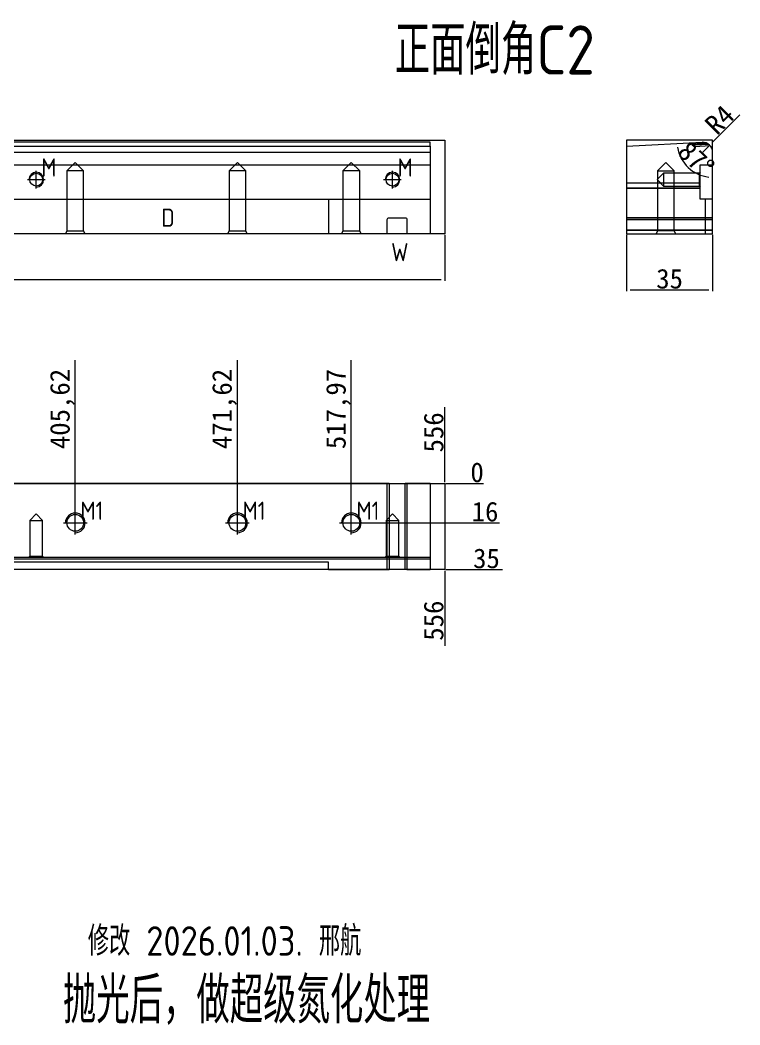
# Model space of a CAD drawing. Header units: millimetres. Extents: x 18370 to 19076, y 60512 to 60971.
# Drawn here: x 18783 to 19076, y 60562.2 to 60970.9 of the extents above; entities that cross this region are included whole.
import ezdxf
from ezdxf.enums import TextEntityAlignment as Align

# ---------------------------------------------------------------- set-up
doc = ezdxf.new("R2010")
doc.units = ezdxf.units.MM
for name, pattern in [('CENTER', [0]), ('DASHDOT', [0]), ('DASHED', [0])]:
    doc.linetypes.add(name, pattern=pattern)
doc.layers.add('DIE_P', color=7, linetype='Continuous', true_color=0xffffff)
doc.layers.add('U1', color=7, linetype='Continuous', true_color=0xffffff)
doc.layers.add('dim', color=4, linetype='Continuous')
doc.layers.add('PUNCH', color=2, linetype='Continuous')
doc.styles.add('_PUG_ERP', font='txt')
doc.styles.add('gbenor', font='gbenor.shx', dxfattribs={"bigfont": 'gbcbig'})
doc.styles.add('gbenor_', font='gbenor.shx', dxfattribs={"bigfont": 'gbcbig'})
doc.dimstyles.new('_PUG_ERP', dxfattribs={"dimtxt": 8, "dimasz": 1.5, "dimexe": 0.5, "dimexo": 0.5, "dimgap": 0.5, "dimtad": 1, "dimtxsty": '_PUG_ERP', "dimblk": 'CLOSEDBLANK', "dimcen": 0, "dimclrd": 4, "dimclre": 4, "dimclrt": 3, "dimazin": 3, "dimtfac": 1, "dimtmove": 0, "dimatfit": 3, "dimldrblk": 'CLOSEDBLANK', "dimlwd": 9, "dimlwe": 9})

# ---------------------------------------------------------------- blocks, each defined once
blk = doc.blocks.new('*D1266')
at = {"layer": 'Defpoints', "color": 0}
for p in [(19029.86, 60884), (19064.86, 60884), (19064.86, 60861.14)]:
    blk.add_point(p, dxfattribs=at)
at = {"layer": 'dim', "color": 4, "lineweight": 9}
for p, q in [((19029.86, 60883.5), (19029.86, 60860.64)), ((19064.86, 60883.5), (19064.86, 60860.64)), ((19031.36, 60861.14), (19063.36, 60861.14))]:
    blk.add_line(p, q, dxfattribs=at)
at = {"layer": 'dim', "color": 3, "lineweight": 18, "insert": (19047.36, 60865.64), "char_height": 8, "attachment_point": 5, "style": '_PUG_ERP'}
blk.add_mtext('35', dxfattribs=at)
blk = doc.blocks.new('_ClosedBlank')
blk = doc.blocks.new('*D1267')
at = {"layer": 'Defpoints', "color": 0}
for p in [(18399.85, 60884), (18955.85, 60884), (18955.85, 60865.4)]:
    blk.add_point(p, dxfattribs=at)
at = {"layer": 'dim', "color": 4, "lineweight": 9}
for p, q in [((18399.85, 60883.5), (18399.85, 60864.9)), ((18955.85, 60883.5), (18955.85, 60864.9)), ((18401.35, 60865.4), (18954.35, 60865.4))]:
    blk.add_line(p, q, dxfattribs=at)
at = {"layer": 'dim', "color": 3, "lineweight": 18, "insert": (18677.85, 60869.9), "char_height": 8, "attachment_point": 5, "style": '_PUG_ERP'}
blk.add_mtext('556', dxfattribs=at)
blk = doc.blocks.new('*D1269')
at = {"layer": 'Defpoints', "color": 0}
for p in [(19060.66, 60921.17), (19064.86, 60922), (19029.86, 60919.56), (19052.63, 60913.75), (19064.86, 60884)]:
    blk.add_point(p, dxfattribs=at)
at = {"layer": 'dim', "color": 4, "lineweight": 9}
blk.add_arc((19064.86, 60921.39), 14.43, 188.9594, 264.0406, dxfattribs=at)
at = {"layer": 'dim', "color": 3, "lineweight": 18, "insert": (19058.16, 60914.33), "char_height": 8, "attachment_point": 5, "rotation": 316.5, "style": '_PUG_ERP'}
blk.add_mtext('87%%d', dxfattribs=at)
blk = doc.blocks.new('*D1270')
at = {"layer": 'Defpoints', "color": 0}
for p in [(19063.69, 60920.01), (19060.86, 60917.18)]:
    blk.add_point(p, dxfattribs=at)
at = {"layer": 'dim', "color": 4, "lineweight": 9}
for p, q in [((19075.93, 60932.29), (19064.75, 60921.07)), ((19060.86, 60917.18), (19063.69, 60920.01))]:
    blk.add_line(p, q, dxfattribs=at)
at = {"layer": 'dim', "color": 3, "lineweight": 18, "insert": (19067.68, 60930.39), "char_height": 8, "attachment_point": 5, "rotation": 45.0901, "style": '_PUG_ERP'}
blk.add_mtext('R4', dxfattribs=at)
blk = doc.blocks.new('*D1271')
at = {"layer": 'Defpoints', "color": 0}
for p in [(18399.85, 60782.4), (18955.85, 60782.4), (18965.85, 60782.4)]:
    blk.add_point(p, dxfattribs=at)
at = {"layer": 'dim', "color": 4, "lineweight": 9}
blk.add_line((18956.35, 60782.4), (18971.68, 60782.4), dxfattribs=at)
at = {"layer": 'dim', "color": 3, "lineweight": 18, "insert": (18969.01, 60786.9), "char_height": 8, "attachment_point": 5, "style": '_PUG_ERP'}
blk.add_mtext('0', dxfattribs=at)
blk = doc.blocks.new('*D1272')
at = {"layer": 'Defpoints', "color": 0}
for p in [(18399.85, 60782.4), (18917.81, 60766.4), (18965.85, 60766.4)]:
    blk.add_point(p, dxfattribs=at)
at = {"layer": 'dim', "color": 4, "lineweight": 9}
blk.add_line((18918.31, 60766.4), (18978.15, 60766.4), dxfattribs=at)
at = {"layer": 'dim', "color": 3, "lineweight": 18, "insert": (18972.25, 60770.9), "char_height": 8, "attachment_point": 5, "style": '_PUG_ERP'}
blk.add_mtext('16', dxfattribs=at)
blk = doc.blocks.new('*D1273')
at = {"layer": 'Defpoints', "color": 0}
for p in [(18399.85, 60782.4), (18955.85, 60747.4), (18965.85, 60747.4)]:
    blk.add_point(p, dxfattribs=at)
at = {"layer": 'dim', "color": 4, "lineweight": 9}
for p, q in [((18956.35, 60747.4), (18959.85, 60747.4)), ((18959.85, 60747.4), (18962.85, 60747.4)), ((18962.85, 60747.4), (18979.3, 60747.4))]:
    blk.add_line(p, q, dxfattribs=at)
at = {"layer": 'dim', "color": 3, "lineweight": 18, "insert": (18972.82, 60751.9), "char_height": 8, "attachment_point": 5, "style": '_PUG_ERP'}
blk.add_mtext('35', dxfattribs=at)
blk = doc.blocks.new('*D1276')
at = {"layer": 'Defpoints', "color": 0}
for p in [(18955.85, 60792.4), (18399.85, 60782.4), (18955.85, 60782.4)]:
    blk.add_point(p, dxfattribs=at)
at = {"layer": 'dim', "color": 4, "lineweight": 9}
blk.add_line((18955.85, 60782.9), (18955.85, 60813.48), dxfattribs=at)
at = {"layer": 'dim', "color": 3, "lineweight": 18, "insert": (18951.35, 60803.19), "char_height": 8, "attachment_point": 5, "rotation": 90, "style": '_PUG_ERP'}
blk.add_mtext('556', dxfattribs=at)
blk = doc.blocks.new('*D1277')
at = {"layer": 'Defpoints', "color": 0}
for p in [(18917.81, 60792.4), (18399.85, 60782.4), (18917.81, 60766.4)]:
    blk.add_point(p, dxfattribs=at)
at = {"layer": 'dim', "color": 4, "lineweight": 9}
for p, q in [((18917.81, 60789.4), (18917.81, 60832.52)), ((18917.81, 60786.4), (18917.81, 60789.4)), ((18917.81, 60766.9), (18917.81, 60786.4))]:
    blk.add_line(p, q, dxfattribs=at)
at = {"layer": 'dim', "color": 3, "lineweight": 18, "insert": (18912.55, 60812.71), "char_height": 8, "attachment_point": 5, "rotation": 90, "style": '_PUG_ERP'}
blk.add_mtext('517,97', dxfattribs=at)
blk = doc.blocks.new('*D1278')
at = {"layer": 'Defpoints', "color": 0}
for p in [(18871.46, 60792.4), (18399.85, 60782.4), (18871.46, 60766.4)]:
    blk.add_point(p, dxfattribs=at)
at = {"layer": 'dim', "color": 4, "lineweight": 9}
for p, q in [((18871.46, 60789.4), (18871.46, 60832.52)), ((18871.46, 60786.4), (18871.46, 60789.4)), ((18871.46, 60766.9), (18871.46, 60786.4))]:
    blk.add_line(p, q, dxfattribs=at)
at = {"layer": 'dim', "color": 3, "lineweight": 18, "insert": (18866.2, 60812.71), "char_height": 8, "attachment_point": 5, "rotation": 90, "style": '_PUG_ERP'}
blk.add_mtext('471,62', dxfattribs=at)
blk = doc.blocks.new('*D1279')
at = {"layer": 'Defpoints', "color": 0}
for p in [(18805.46, 60792.4), (18399.85, 60782.4), (18805.46, 60766.4)]:
    blk.add_point(p, dxfattribs=at)
at = {"layer": 'dim', "color": 4, "lineweight": 9}
for p, q in [((18805.46, 60789.4), (18805.46, 60832.52)), ((18805.46, 60786.4), (18805.46, 60789.4)), ((18805.46, 60766.9), (18805.46, 60786.4))]:
    blk.add_line(p, q, dxfattribs=at)
at = {"layer": 'dim', "color": 3, "lineweight": 18, "insert": (18800.2, 60812.71), "char_height": 8, "attachment_point": 5, "rotation": 90, "style": '_PUG_ERP'}
blk.add_mtext('405,62', dxfattribs=at)
blk = doc.blocks.new('*D1285')
at = {"layer": 'Defpoints', "color": 0}
for p in [(18399.85, 60782.4), (18955.85, 60747.4), (18955.85, 60737.4)]:
    blk.add_point(p, dxfattribs=at)
at = {"layer": 'dim', "color": 4, "lineweight": 9}
blk.add_line((18955.85, 60746.9), (18955.85, 60716.33), dxfattribs=at)
at = {"layer": 'dim', "color": 3, "lineweight": 18, "insert": (18951.35, 60726.62), "char_height": 8, "attachment_point": 5, "rotation": 90, "style": '_PUG_ERP'}
blk.add_mtext('556', dxfattribs=at)

msp = doc.modelspace()

# ---------------------------------------------------------------- linework, layer by layer
at = {"layer": 'dim', "color": 252, "lineweight": 18}
for points in [[(18955.845, 60921.997), (18955.845, 60883.997), (18399.845, 60883.997), (18399.845, 60921.997)], [(18955.845, 60782.404), (18955.845, 60747.404), (18399.845, 60747.404), (18399.845, 60782.404)]]:
    msp.add_lwpolyline(points, close=True, dxfattribs=at)
at = {"layer": 'dim', "color": 252, "linetype": 'DASHED', "lineweight": 18, "ltscale": 0.514227}
msp.add_lwpolyline([(19029.865, 60883.997), (19064.865, 60883.997), (19064.865, 60921.997), (19029.865, 60921.997)], close=True, dxfattribs=at)
at = {"layer": 'PUNCH', "color": 151, "linetype": 'Continuous', "lineweight": 18}
for p, q in [((18949.865, 60921.177), (18779.909, 60921.177)), ((18949.865, 60921.172), (18949.865, 60921.177)), ((18949.865, 60919.558), (18949.865, 60921.172)), ((19029.865, 60919.558), (19060.655, 60921.172)), ((18404.845, 60919.558), (18949.865, 60919.558)), ((18949.865, 60919.558), (18949.865, 60883.997)), ((19029.865, 60919.558), (19029.865, 60883.997)), ((19064.865, 60911.997), (19064.865, 60917.177)), ((19059.865, 60911.997), (19064.865, 60911.997)), ((19064.865, 60897.997), (19059.865, 60897.997)), ((19064.865, 60883.997), (19064.865, 60897.997)), ((18932.465, 60883.997), (18678.056, 60883.997)), ((18949.865, 60883.997), (18940.465, 60883.997)), ((19029.865, 60883.997), (19064.865, 60883.997)), ((18932.465, 60782.404), (18678.056, 60782.404)), ((18933.165, 60782.404), (18932.465, 60782.404)), ((18932.465, 60747.404), (18932.465, 60782.404)), ((18940.465, 60782.404), (18939.765, 60782.404)), ((18949.865, 60782.404), (18940.465, 60782.404)), ((18940.465, 60782.404), (18940.465, 60747.404)), ((18949.865, 60782.404), (18949.865, 60747.404)), ((18908.565, 60747.404), (18908.565, 60750.374)), ((18908.562, 60747.404), (18768.356, 60747.404)), ((18908.565, 60747.404), (18932.465, 60747.404)), ((18932.465, 60747.404), (18933.165, 60747.404)), ((18940.465, 60747.404), (18939.765, 60747.404)), ((18940.465, 60747.404), (18949.865, 60747.404))]:
    msp.add_line(p, q, dxfattribs=at)
at = {"layer": 'PUNCH', "color": 155, "linetype": 'Continuous', "lineweight": 18}
for p, q in [((18949.865, 60921.172), (18780.023, 60921.172)), ((18933.165, 60782.404), (18933.165, 60747.404)), ((18939.765, 60747.404), (18939.765, 60782.404))]:
    msp.add_line(p, q, dxfattribs=at)
at = {"layer": 'PUNCH', "color": 151, "linetype": 'DASHED', "lineweight": 13, "ltscale": 0.514227}
for p, q in [((19056.403, 60920.349), (19056.592, 60920.058)), ((19058.396, 60920.903), (19058.389, 60921.053)), ((19058.396, 60920.903), (19061.392, 60921.06)), ((19059.894, 60920.982), (19059.887, 60921.132)), ((19061.392, 60921.06), (19061.388, 60921.143)), ((19057.661, 60919.513), (19063.852, 60919.837))]:
    msp.add_line(p, q, dxfattribs=at)
at = {"layer": 'PUNCH', "color": 155, "linetype": 'DASHED', "lineweight": 13, "ltscale": 0.514227}
for p, q in [((19057.41, 60921.002), (19057.441, 60920.403)), ((19057.441, 60920.403), (19057.41, 60921.002)), ((19062.791, 60920.683), (19057.441, 60920.403)), ((19057.441, 60920.403), (19062.791, 60920.683)), ((19057.441, 60920.403), (19057.63, 60920.112)), ((19057.441, 60920.403), (19057.63, 60920.112)), ((19063.227, 60920.405), (19057.63, 60920.112)), ((19057.63, 60920.112), (19063.227, 60920.405)), ((19057.661, 60919.513), (19057.63, 60920.112)), ((19057.661, 60919.513), (19057.63, 60920.112)), ((18404.845, 60917.177), (18949.865, 60917.177)), ((19059.865, 60902.508), (19029.865, 60902.508)), ((19029.865, 60902.508), (19059.865, 60902.508)), ((19029.865, 60889.797), (19064.865, 60889.797)), ((19064.865, 60889.797), (19029.865, 60889.797)), ((19029.865, 60889.797), (19064.865, 60889.797)), ((19064.865, 60889.797), (19029.865, 60889.797)), ((19029.865, 60885.508), (19064.865, 60885.508)), ((19064.865, 60885.508), (19029.865, 60885.508)), ((18949.865, 60751.613), (18780.023, 60751.613))]:
    msp.add_line(p, q, dxfattribs=at)
at = {"layer": 'PUNCH', "color": 2, "linetype": 'DASHED', "lineweight": 13, "ltscale": 0.514227}
for p, q in [((18404.845, 60911.997), (18949.865, 60911.997)), ((18678.465, 60897.997), (18949.865, 60897.997)), ((18908.565, 60897.997), (18908.565, 60883.997)), ((19061.895, 60897.997), (19061.895, 60883.997)), ((18678.465, 60752.404), (18949.865, 60752.404))]:
    msp.add_line(p, q, dxfattribs=at)
at = {"layer": 'PUNCH', "color": 5, "linetype": 'DASHED', "lineweight": 13, "ltscale": 0.514227}
for p, q in [((18805.465, 60912.98), (18802.062, 60909.577)), ((18808.868, 60909.577), (18805.465, 60912.98)), ((18871.465, 60912.98), (18868.062, 60909.577)), ((18874.868, 60909.577), (18871.465, 60912.98)), ((18917.815, 60912.98), (18914.412, 60909.577)), ((18921.218, 60909.577), (18917.815, 60912.98)), ((19045.865, 60912.98), (19042.462, 60909.577)), ((19049.268, 60909.577), (19045.865, 60912.98)), ((18802.062, 60909.577), (18802.062, 60885.191)), ((18805.465, 60909.577), (18802.062, 60909.577)), ((18808.868, 60909.577), (18805.465, 60909.577)), ((18808.868, 60885.191), (18808.868, 60909.577)), ((18868.062, 60909.577), (18868.062, 60885.191)), ((18871.465, 60909.577), (18868.062, 60909.577)), ((18874.868, 60909.577), (18871.465, 60909.577)), ((18874.868, 60885.191), (18874.868, 60909.577)), ((18914.412, 60909.577), (18914.412, 60885.191)), ((18917.815, 60909.577), (18914.412, 60909.577)), ((18921.218, 60909.577), (18917.815, 60909.577)), ((18921.218, 60885.191), (18921.218, 60909.577)), ((19044.865, 60908.6), (19042.262, 60905.997)), ((19042.462, 60909.577), (19042.462, 60885.191)), ((19042.462, 60909.577), (19049.268, 60909.577)), ((19059.468, 60908.6), (19044.865, 60908.6)), ((19044.865, 60908.6), (19044.865, 60903.394)), ((19049.268, 60885.191), (19049.268, 60909.577)), ((19059.865, 60908.997), (19059.468, 60908.6)), ((19059.468, 60903.394), (19059.468, 60908.6)), ((19042.262, 60905.997), (19044.865, 60903.394)), ((19044.865, 60903.394), (19059.468, 60903.394)), ((19059.468, 60903.394), (19059.865, 60902.997)), ((18802.062, 60885.191), (18801.465, 60883.997)), ((18802.062, 60885.191), (18808.868, 60885.191)), ((18809.465, 60883.997), (18808.868, 60885.191)), ((18868.062, 60885.191), (18867.465, 60883.997)), ((18868.062, 60885.191), (18874.868, 60885.191)), ((18875.465, 60883.997), (18874.868, 60885.191)), ((18914.412, 60885.191), (18913.815, 60883.997)), ((18914.412, 60885.191), (18921.218, 60885.191)), ((18921.815, 60883.997), (18921.218, 60885.191)), ((19042.462, 60885.191), (19041.865, 60883.997)), ((19049.268, 60885.191), (19042.462, 60885.191)), ((19049.865, 60883.997), (19049.268, 60885.191)), ((18789.565, 60770.007), (18786.962, 60767.404)), ((18792.168, 60767.404), (18789.565, 60770.007)), ((18934.565, 60770.007), (18931.962, 60767.404)), ((18937.168, 60767.404), (18934.565, 60770.007)), ((18786.962, 60767.404), (18786.962, 60752.801)), ((18786.962, 60767.404), (18792.168, 60767.404)), ((18792.168, 60752.801), (18792.168, 60767.404)), ((18931.962, 60767.404), (18931.962, 60752.801)), ((18931.962, 60767.404), (18937.168, 60767.404)), ((18937.168, 60752.801), (18937.168, 60767.404)), ((18786.962, 60752.801), (18786.565, 60752.404)), ((18786.962, 60752.801), (18792.168, 60752.801)), ((18792.565, 60752.404), (18792.168, 60752.801)), ((18931.962, 60752.801), (18931.565, 60752.404)), ((18931.962, 60752.801), (18937.168, 60752.801)), ((18937.565, 60752.404), (18937.168, 60752.801))]:
    msp.add_line(p, q, dxfattribs=at)
at = {"layer": 'PUNCH', "color": 2, "linetype": 'Continuous', "lineweight": 18}
for p, q in [((19059.865, 60897.997), (19059.865, 60911.997)), ((18908.565, 60750.374), (18768.365, 60750.374))]:
    msp.add_line(p, q, dxfattribs=at)
at = {"layer": 'PUNCH', "color": 1, "linetype": 'CENTER', "lineweight": 18, "ltscale": 0.514227}
for p, q in [((18789.565, 60902.397), (18789.565, 60909.597)), ((18934.565, 60902.397), (18934.565, 60909.597)), ((18785.965, 60905.997), (18793.165, 60905.997)), ((18930.965, 60905.997), (18938.165, 60905.997)), ((18805.465, 60761.604), (18805.465, 60771.204)), ((18871.465, 60761.604), (18871.465, 60771.204)), ((18917.815, 60761.604), (18917.815, 60771.204)), ((18800.665, 60766.404), (18810.265, 60766.404)), ((18866.665, 60766.404), (18876.265, 60766.404)), ((18913.015, 60766.404), (18922.615, 60766.404))]:
    msp.add_line(p, q, dxfattribs=at)
at = {"layer": 'PUNCH', "color": 1, "linetype": 'DASHED', "lineweight": 13, "ltscale": 0.514227}
for p, q in [((19059.865, 60904.508), (19029.865, 60904.508)), ((19064.865, 60890.497), (19029.865, 60890.497))]:
    msp.add_line(p, q, dxfattribs=at)
at = {"layer": 'PUNCH', "color": 1, "linetype": 'Continuous', "lineweight": 18}
for p, q in [((18933.165, 60782.404), (18939.765, 60782.404)), ((18939.765, 60747.404), (18933.165, 60747.404))]:
    msp.add_line(p, q, dxfattribs=at)
at = {"layer": 'PUNCH', "color": 151, "linetype": 'DASHED', "lineweight": 13, "ltscale": 0.514227}
for points in [[(19055.468, 60920.898), (19055.467, 60920.898), (19055.466, 60920.898), (19055.465, 60920.898), (19055.464, 60920.898), (19055.463, 60920.898), (19055.462, 60920.898), (19055.461, 60920.898), (19055.46, 60920.898), (19055.459, 60920.898), (19055.458, 60920.898), (19055.457, 60920.898), (19055.456, 60920.898), (19055.456, 60920.898), (19055.455, 60920.898), (19055.454, 60920.898), (19055.453, 60920.898), (19055.453, 60920.898), (19055.452, 60920.898), (19055.452, 60920.898), (19055.451, 60920.898), (19055.45, 60920.898), (19055.45, 60920.898), (19055.449, 60920.898), (19055.449, 60920.899), (19055.448, 60920.899), (19055.448, 60920.899), (19055.448, 60920.899), (19055.447, 60920.899), (19055.447, 60920.899), (19055.446, 60920.899), (19055.446, 60920.899), (19055.446, 60920.899), (19055.445, 60920.899), (19055.445, 60920.899), (19055.445, 60920.899), (19055.445, 60920.899), (19055.444, 60920.899), (19055.444, 60920.899), (19055.444, 60920.899), (19055.444, 60920.899), (19055.444, 60920.899), (19055.444, 60920.899), (19055.444, 60920.899), (19055.443, 60920.899), (19055.443, 60920.899), (19055.443, 60920.899), (19055.443, 60920.899), (19055.443, 60920.899), (19055.443, 60920.899), (19055.443, 60920.899)], [(19056.397, 60920.358), (19056.386, 60920.375), (19056.373, 60920.394), (19056.359, 60920.413), (19056.344, 60920.433), (19056.329, 60920.452), (19056.313, 60920.471), (19056.297, 60920.49), (19056.281, 60920.509), (19056.264, 60920.527), (19056.247, 60920.545), (19056.229, 60920.562), (19056.211, 60920.579), (19056.193, 60920.596), (19056.174, 60920.612), (19056.155, 60920.628), (19056.136, 60920.644), (19056.116, 60920.659), (19056.096, 60920.674), (19056.075, 60920.689), (19056.055, 60920.703), (19056.034, 60920.716), (19056.013, 60920.729), (19055.991, 60920.742), (19055.97, 60920.754), (19055.948, 60920.765), (19055.926, 60920.776), (19055.904, 60920.787), (19055.882, 60920.797), (19055.859, 60920.807), (19055.837, 60920.816), (19055.814, 60920.825), (19055.791, 60920.833), (19055.768, 60920.841), (19055.745, 60920.848), (19055.723, 60920.855), (19055.7, 60920.861), (19055.678, 60920.866), (19055.656, 60920.872), (19055.634, 60920.876), (19055.613, 60920.88), (19055.593, 60920.884), (19055.573, 60920.887), (19055.555, 60920.889), (19055.538, 60920.891), (19055.523, 60920.893), (19055.509, 60920.895), (19055.496, 60920.896), (19055.485, 60920.896), (19055.476, 60920.897), (19055.468, 60920.898)], [(19056.397, 60920.358), (19056.397, 60920.358), (19056.397, 60920.357), (19056.397, 60920.357), (19056.397, 60920.357), (19056.398, 60920.357), (19056.398, 60920.357), (19056.398, 60920.356), (19056.398, 60920.356), (19056.398, 60920.356), (19056.398, 60920.356), (19056.398, 60920.356), (19056.398, 60920.356), (19056.399, 60920.355), (19056.399, 60920.355), (19056.399, 60920.355), (19056.399, 60920.355), (19056.399, 60920.355), (19056.399, 60920.355), (19056.399, 60920.354), (19056.399, 60920.354), (19056.399, 60920.354), (19056.4, 60920.354), (19056.4, 60920.354), (19056.4, 60920.353), (19056.4, 60920.353), (19056.4, 60920.353), (19056.4, 60920.353), (19056.4, 60920.353), (19056.4, 60920.353), (19056.4, 60920.352), (19056.401, 60920.352), (19056.401, 60920.352), (19056.401, 60920.352), (19056.401, 60920.352), (19056.401, 60920.352), (19056.401, 60920.351), (19056.401, 60920.351), (19056.401, 60920.351), (19056.401, 60920.351), (19056.402, 60920.351), (19056.402, 60920.35), (19056.402, 60920.35), (19056.402, 60920.35), (19056.402, 60920.35), (19056.402, 60920.35), (19056.402, 60920.35), (19056.402, 60920.349), (19056.403, 60920.349), (19056.403, 60920.349), (19056.403, 60920.349)]]:
    msp.add_lwpolyline(points, dxfattribs=at)
at = {"layer": 'PUNCH', "color": 155, "linetype": 'DASHED', "lineweight": 13, "ltscale": 0.514227}
for points in [[(19056.381, 60920.43), (19056.38, 60920.428), (19056.38, 60920.427), (19056.38, 60920.425), (19056.38, 60920.424), (19056.379, 60920.422), (19056.379, 60920.421), (19056.379, 60920.419), (19056.379, 60920.418), (19056.379, 60920.416), (19056.379, 60920.415), (19056.379, 60920.413), (19056.379, 60920.411), (19056.379, 60920.41), (19056.379, 60920.408), (19056.379, 60920.407), (19056.38, 60920.405), (19056.38, 60920.404), (19056.38, 60920.402), (19056.38, 60920.4), (19056.381, 60920.399), (19056.381, 60920.397), (19056.381, 60920.396), (19056.382, 60920.394), (19056.382, 60920.392), (19056.383, 60920.391), (19056.383, 60920.389), (19056.384, 60920.388), (19056.384, 60920.386), (19056.385, 60920.384), (19056.385, 60920.383), (19056.386, 60920.381), (19056.387, 60920.379), (19056.387, 60920.378), (19056.388, 60920.376), (19056.389, 60920.374), (19056.389, 60920.373), (19056.39, 60920.371), (19056.391, 60920.369), (19056.392, 60920.368), (19056.393, 60920.366), (19056.394, 60920.364), (19056.395, 60920.363), (19056.395, 60920.361), (19056.396, 60920.359), (19056.397, 60920.357), (19056.398, 60920.356), (19056.399, 60920.354), (19056.401, 60920.352), (19056.402, 60920.351), (19056.403, 60920.349)], [(19056.403, 60920.349), (19056.402, 60920.351), (19056.401, 60920.352), (19056.399, 60920.354), (19056.398, 60920.356), (19056.397, 60920.357), (19056.396, 60920.359), (19056.395, 60920.361), (19056.395, 60920.363), (19056.394, 60920.364), (19056.393, 60920.366), (19056.392, 60920.368), (19056.391, 60920.369), (19056.39, 60920.371), (19056.389, 60920.373), (19056.389, 60920.374), (19056.388, 60920.376), (19056.387, 60920.378), (19056.387, 60920.379), (19056.386, 60920.381), (19056.385, 60920.383), (19056.385, 60920.384), (19056.384, 60920.386), (19056.384, 60920.388), (19056.383, 60920.389), (19056.383, 60920.391), (19056.382, 60920.392), (19056.382, 60920.394), (19056.381, 60920.396), (19056.381, 60920.397), (19056.381, 60920.399), (19056.38, 60920.4), (19056.38, 60920.402), (19056.38, 60920.404), (19056.38, 60920.405), (19056.379, 60920.407), (19056.379, 60920.408), (19056.379, 60920.41), (19056.379, 60920.411), (19056.379, 60920.413), (19056.379, 60920.415), (19056.379, 60920.416), (19056.379, 60920.418), (19056.379, 60920.419), (19056.379, 60920.421), (19056.379, 60920.422), (19056.38, 60920.424), (19056.38, 60920.425), (19056.38, 60920.427), (19056.38, 60920.428), (19056.381, 60920.43)]]:
    msp.add_lwpolyline(points, dxfattribs=at)
at = {"layer": 'PUNCH', "color": 1, "lineweight": 18}
msp.add_lwpolyline([(18932.465, 60883.997), (18932.465, 60889.797, -0.4142136), (18933.165, 60890.497), (18939.765, 60890.497, -0.4142136), (18940.465, 60889.797), (18940.465, 60883.997)], format="xyb", dxfattribs=at)
at = {"layer": 'PUNCH', "color": 30, "linetype": 'DASHED', "lineweight": 13, "ltscale": 0.514227}
for centre in [(18789.565, 60905.997), (18934.565, 60905.997)]:
    msp.add_circle(centre, 2.603, dxfattribs=at)
at = {"layer": 'PUNCH', "color": 42, "linetype": 'Continuous', "lineweight": 18}
for centre in [(18805.465, 60766.404), (18871.465, 60766.404), (18917.815, 60766.404)]:
    msp.add_circle(centre, 3.403, dxfattribs=at)
at = {"layer": 'PUNCH', "color": 151, "linetype": 'DASHED', "lineweight": 13, "ltscale": 0.514227}
msp.add_arc((19057.598, 60920.711), 1.2, 213, 273, dxfattribs=at)
at = {"layer": 'PUNCH', "color": 151, "linetype": 'Continuous', "lineweight": 18}
msp.add_arc((19060.865, 60917.177), 4, 0.00004, 92.99997, dxfattribs=at)
at = {"layer": 'PUNCH', "color": 30, "linetype": 'DASHED', "lineweight": 18, "ltscale": 0.514227}
for centre in [(18789.565, 60905.997), (18934.565, 60905.997)]:
    msp.add_arc(centre, 3, 270, 180, dxfattribs=at)
at = {"layer": 'PUNCH', "color": 42, "linetype": 'Continuous', "lineweight": 18}
for centre in [(18805.465, 60766.404), (18871.465, 60766.404), (18917.815, 60766.404)]:
    msp.add_arc(centre, 4, 270, 180, dxfattribs=at)
at = {"layer": 'PUNCH', "color": 155, "linetype": 'DASHED', "lineweight": 13, "ltscale": 0.514227}
for centre, major_axis, ratio, start_param, end_param in [((19055.456, 60919.698), (0.063, -1.198), 0.974839, 2.1758082, 3.0771839), ((19055.456, 60919.698), (-0.063, 1.198), 0.974839, 5.3174009, 6.2187766), ((19058.164, 60919.84), (-1.782, 0.596), 0.182405, 5.190502, 6.3021734), ((19058.164, 60919.84), (-1.782, 0.596), 0.182405, 5.190502, 6.3021734), ((19057.598, 60920.711), (-1.006, -0.654), 0.447214, 0, 1.3181161), ((19057.598, 60920.711), (-1.006, -0.654), 0.447214, 0, 1.3181161)]:
    msp.add_ellipse(centre, major_axis=major_axis, ratio=ratio, start_param=start_param, end_param=end_param, dxfattribs=at)

# ---------------------------------------------------------------- texts
at = {"color": 2, "linetype": 'DASHDOT', "lineweight": 13, "style": 'gbenor_'}
msp.add_text('修改 2026.01.03. 邢航', height=12, dxfattribs=at).set_placement((18866.218, 60597.001), align=Align.MIDDLE)
at = {"layer": 'DIE_P', "color": 2, "linetype": 'ByBlock', "lineweight": 18, "style": 'gbenor_'}
msp.add_text('抛光后，做超级氮化处理', height=18.86682, dxfattribs=at).set_placement((18875.145, 60572.944), align=Align.MIDDLE)
at = {"layer": 'dim', "color": 4, "lineweight": 18, "style": 'gbenor'}
for s, p in [('M', (18791.65, 60907.232)), ('M', (18936.65, 60907.232)), ('D', (18840.49, 60886.802)), ('W', (18934.035, 60872.802)), ('M1', (18807.57, 60767.649)), ('M1', (18873.57, 60767.649)), ('M1', (18919.92, 60767.649))]:
    msp.add_text(s, height=7.4, dxfattribs=at).set_placement(p)
at = {"layer": 'U1', "color": 3, "lineweight": 18, "style": 'gbenor'}
msp.add_text('正面倒角C2', height=20, dxfattribs=at).set_placement((18935.486, 60948.727))

# ---------------------------------------------------------------- dimensions: what is measured, and where the dimension line sits
at = {"layer": 'dim', "lineweight": 18}
dim = msp.add_radius_dim(center=(19060.865, 60917.177), mpoint=(19063.689, 60920.01), dimstyle='_PUG_ERP', dxfattribs=at)
dim.commit()
dim.dimension.update_dxf_attribs({"geometry": '*D1270', "text_midpoint": (19067.679, 60930.387)})
dim = msp.add_angular_dim_2l(base=(19052.629, 60913.747), line1=((19064.865, 60883.997), (19064.865, 60921.997)), line2=((19029.865, 60919.558), (19060.655, 60921.172)), dimstyle='_PUG_ERP', dxfattribs=at)
dim.commit()
dim.dimension.update_dxf_attribs({"geometry": '*D1269', "text_midpoint": (19058.162, 60914.329)})
for base, p1, p2, picture, middle in [((18955.845, 60865.397), (18399.845, 60883.997), (18955.845, 60883.997), '*D1267', (18677.845, 60869.897)), ((19064.865, 60861.142), (19029.865, 60883.997), (19064.865, 60883.997), '*D1266', (19047.365, 60865.642))]:
    dim = msp.add_linear_dim(base=base, p1=p1, p2=p2, dimstyle='_PUG_ERP', dxfattribs=at)
    dim.commit()
    dim.dimension.update_dxf_attribs({"geometry": picture, "text_midpoint": middle})
for feature_location, offset, dtype, origin, picture, middle in [((18917.815, 60766.404), (0, 26), 1, (18399.845, 60782.404), '*D1277', (18912.552, 60812.713)), ((18871.465, 60766.404), (0, 26), 1, (18399.845, 60782.404), '*D1278', (18866.202, 60812.713)), ((18805.465, 60766.404), (0, 26), 1, (18399.845, 60782.404), '*D1279', (18800.202, 60812.713)), ((18955.845, 60782.404), (0, 10), 1, (18399.845, 60782.404), '*D1276', (18951.345, 60803.189)), ((18955.845294898, 60782.403618366), (10, 0), 0, (18399.845294898, 60782.403618366), '*D1271', (18969.011961564, 60786.903618366)), ((18917.815, 60766.404), (48.031, 0), 0, (18399.845, 60782.404), '*D1272', (18972.25, 60770.904)), ((18955.845, 60747.404), (10, 0), 0, (18399.845, 60782.404), '*D1273', (18972.821, 60751.904)), ((18955.845, 60747.404), (0, -10), 1, (18399.845, 60782.404), '*D1285', (18951.345, 60726.618))]:
    dim = msp.add_ordinate_dim(feature_location=feature_location, offset=offset, dtype=dtype, origin=origin, dimstyle='_PUG_ERP', dxfattribs=at)
    dim.commit()
    dim.dimension.update_dxf_attribs({"geometry": picture, "text_midpoint": middle})

doc.saveas('drawing.dxf')
